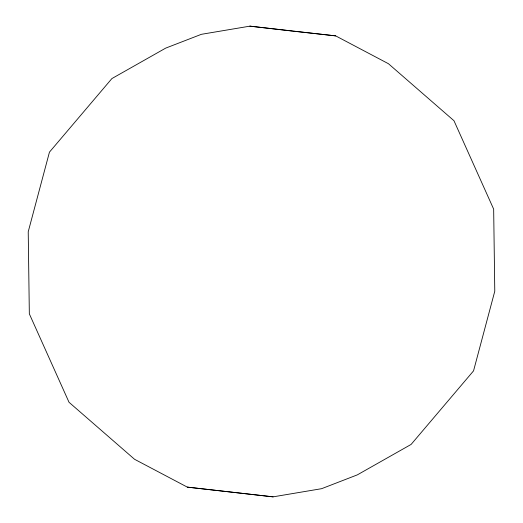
<?xml version="1.0" encoding="UTF-8"?>
<svg xmlns="http://www.w3.org/2000/svg" width="523" height="523" viewBox="0 0 523 523"><rect width="100%" height="100%" fill="white"/><g stroke="black" fill="none" stroke-linecap="round" stroke-linejoin="round"><path stroke-width="0.78" d="M249.909 26.15L201.381 34.315L165.699 48.116L111.896 78.568L49.45 152.141L28.222 231.774L29.334 313.846L69.029 402.285L134.561 459.286L187.319 487.122L273.091 496.85L321.619 488.685L357.301 474.884L411.104 444.432L473.55 370.859L494.778 291.226L493.666 209.154L453.971 120.715L388.439 63.714L335.681 35.878L249.909 26.15L292.619 31.119M293.429 31.21L335.681 35.878M187.319 487.122L273.091 496.85"/></g></svg>
